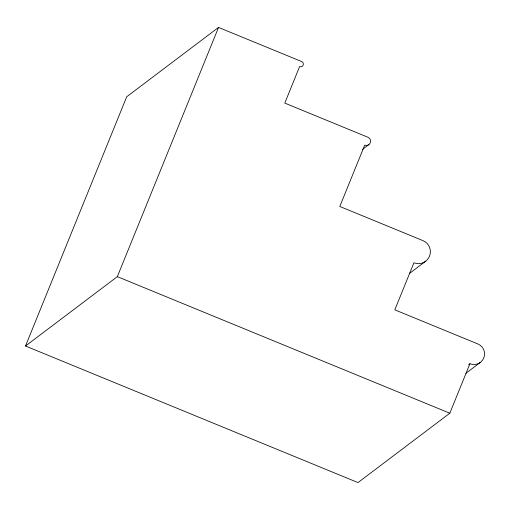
<?xml version="1.0" encoding="UTF-8"?>
<svg xmlns="http://www.w3.org/2000/svg" width="510" height="510" viewBox="0 0 510 510"><rect width="100%" height="100%" fill="white"/><g stroke="black" fill="none" stroke-linecap="round" stroke-linejoin="round"><path stroke-width="0.76" d="M469.92 363.719L449.82 413.215L357.988 482.581L25.5 346.016L126.703 96.785L218.535 27.419L301.659 61.557A2.709 2.703 52.9 0 1 303.144 65.095A2.709 2.703 52.9 0 1 299.619 66.568L284.79 103.096L367.914 137.241A4.258 4.239 52.9 0 1 370.247 142.787A4.258 4.239 52.9 0 1 364.72 145.101L339.8 206.467L422.924 240.612A11.991 11.94 52.9 0 1 429.509 256.237A11.991 11.94 52.9 0 1 413.929 262.765L394.81 309.844L477.934 343.982A10.684 10.64 52.9 0 1 483.799 357.905A10.684 10.64 52.9 0 1 469.92 363.719L468.652 364.675M25.5 346.016L117.332 276.649L218.535 27.419M362.591 149.322L368.921 144.54M409.307 273.602L425.773 261.165M465.904 373.301L480.471 362.298M117.332 276.649L449.82 413.215"/></g></svg>
